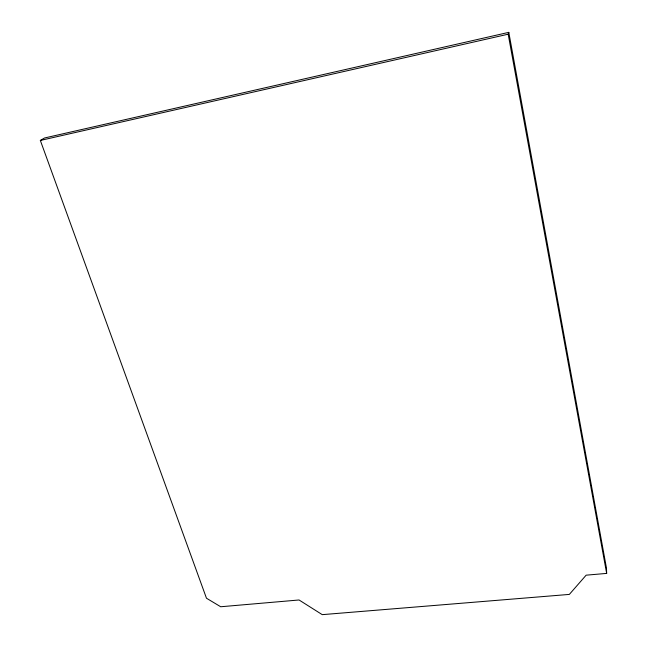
<?xml version="1.0" encoding="UTF-8"?>
<svg xmlns="http://www.w3.org/2000/svg" width="647" height="647" viewBox="0 0 647 647"><rect width="100%" height="100%" fill="white"/><g stroke="black" fill="none" stroke-linecap="round" stroke-linejoin="round"><path stroke-width="0.97" d="M606.66 573.404L508.178 34.202L508.801 32.35L44.506 137.997L40.34 140.448L206.474 598.224L220.708 606.757L299.051 599.979L322.246 614.65L569.344 594.407L586.142 575.175L606.66 573.404L606.465 568.082L508.801 32.35M40.34 140.448L508.178 34.202"/></g></svg>
